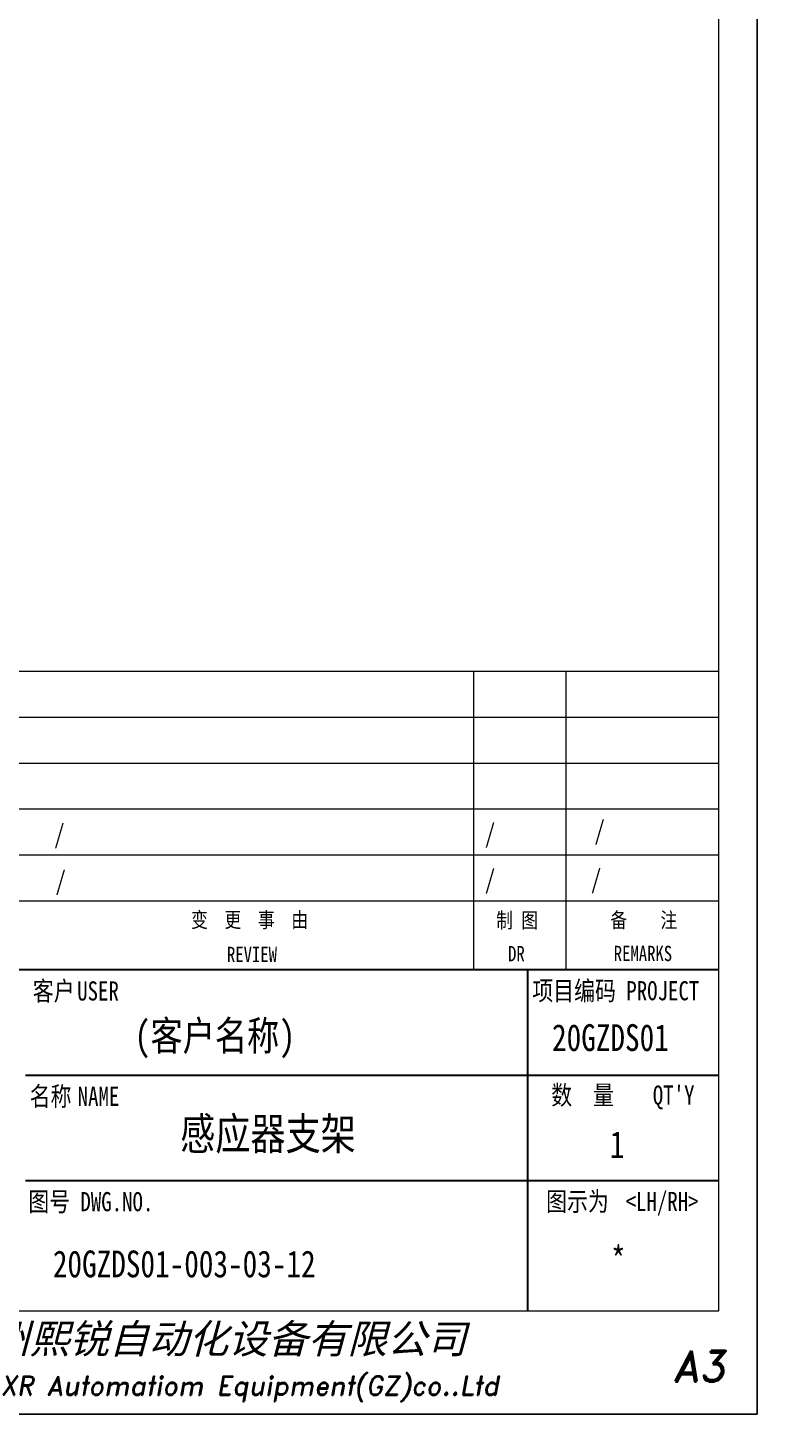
# Model space of a CAD drawing. Header units: inches. Extents: x 269 to 10986, y 1043 to 4337.
# Drawn here: x 10640 to 10735.2, y 3497.4 to 3678.3 of the extents above; entities that cross this region are included whole.
import ezdxf
from ezdxf.enums import TextEntityAlignment as Align

# ---------------------------------------------------------------- set-up
doc = ezdxf.new("R2010")
doc.units = ezdxf.units.IN
doc.header["$MEASUREMENT"] = 0
for name, color, linetype in [('图\\M+19E79\\M+195B6\\M+18E9A', 7, 'Continuous'), ('图号', 7, 'Continuous'), ('图名', 7, 'Continuous'), ('数量', 7, 'Continuous')]:
    doc.layers.add(name, color=color, linetype=linetype)
doc.layers.add('图框', color=7, linetype='Continuous', lineweight=18)
doc.layers.add('打印', color=7, linetype='Continuous', lineweight=15, plot=False)
doc.layers.add('打印-禁用', color=7, linetype='Continuous', lineweight=15, plot=False)
doc.styles.add('STYLE1', font='')
doc.styles.add('国标', font='simfang.ttf', dxfattribs={"width": 0.8})
doc.styles.add('标题\\M+18E9A', font='romand.shx', dxfattribs={"oblique": 10, "bigfont": 'bigfont.shx'})
doc.styles.get('STYLE1').set_extended_font_data('SimSun')

# ---------------------------------------------------------------- blocks, each defined once
blk = doc.blocks.new('GZDEH零件A3图框V01版')
at = {"layer": '图\\M+19E79\\M+195B6\\M+18E9A', "color": 7}
blk.add_line((3272.49, -1788.46), (3092.49, -1788.46), dxfattribs=at)
at = {"layer": '图\\M+19E79\\M+195B6\\M+18E9A', "color": 9}
for p, q in [((3272.49, -1788.46), (3092.49, -1788.46)), ((3247.49, -1788.46), (3247.49, -1832.96)), ((3181.99, -1802.21), (3272.49, -1802.21)), ((3181.99, -1815.96), (3272.49, -1815.96))]:
    blk.add_line(p, q, dxfattribs=at)
at = {"layer": '图框', "linetype": 'Continuous'}
for p, q in [((3272.49, -1832.96), (3272.49, -1554.46)), ((3157.49, -1749.46), (3272.49, -1749.46)), ((2882.49, -1832.96), (3272.49, -1832.96))]:
    blk.add_line(p, q, dxfattribs=at)
at = {"layer": '图框', "color": 9}
for p, q in [((3240.49, -1788.46), (3240.49, -1749.46)), ((3252.49, -1749.46), (3252.49, -1788.46)), ((3157.49, -1755.46), (3272.49, -1755.46)), ((3157.49, -1761.46), (3272.49, -1761.46)), ((3157.49, -1767.46), (3272.49, -1767.46)), ((3157.49, -1773.46), (3272.49, -1773.46)), ((3157.49, -1779.46), (3272.49, -1779.46))]:
    blk.add_line(p, q, dxfattribs=at)
at = {"layer": '打印-禁用', "linetype": 'Continuous'}
for p, q in [((3277.49, -1846.46), (3277.49, -1549.46)), ((2857.49, -1846.46), (3277.49, -1846.46))]:
    blk.add_line(p, q, dxfattribs=at)
at = {"layer": '图\\M+19E79\\M+195B6\\M+18E9A', "color": 9, "style": '国标', "width": 0.8}
for s, p in [('客户', (3185.68, -1792.46)), ('USER', (3191.46, -1792.46))]:
    blk.add_text(s, height=2.5, dxfattribs=at).set_placement(p, align=Align.CENTER)
for s, p in [('项目编码 PROJECT', (3248.13, -1792.43)), ('名称\u3000', (3182.54, -1806.21)), ('NAME', (3188.8, -1806.21)), ('数  量', (3250.61, -1806.05)), ("QT'Y ", (3263.86, -1806.05)), ('图号', (3182.36, -1819.96)), ('DWG.NO.', (3189.16, -1819.96)), ('图示为', (3249.94, -1819.93)), ('<LH/RH>', (3260.31, -1819.93))]:
    blk.add_text(s, height=2.5, dxfattribs=at).set_placement(p)
at = {"layer": '图\\M+19E79\\M+195B6\\M+18E9A', "color": 7, "lineweight": -3, "style": 'STYLE1', "oblique": 15}
blk.add_text('广州熙锐自动化设备有限公司 ', height=3.8, dxfattribs=at).set_placement((3172.16, -1838.51))
at = {"layer": '图\\M+19E79\\M+195B6\\M+18E9A', "color": 7, "style": '标题\\M+18E9A', "oblique": 10}
for s, height, p in [('A3', 4, (3269.91, -1840.2)), ('XR Automatiom Equipment(GZ)co..Ltd', 2.5, (3211.26, -1842.9))]:
    blk.add_text(s, height=height, dxfattribs=at).set_placement(p, align=Align.MIDDLE)
at = {"layer": '图框', "color": 9, "style": '国标', "width": 0.8}
for s, p in [('变  更  事  由', (3211.24, -1782.93)), ('REVIEW', (3211.55, -1787.45))]:
    blk.add_text(s, height=2, dxfattribs=at).set_placement(p, align=Align.CENTER)
for s, p in [('备    注', (3262.68, -1781.92)), ('制 图', (3246.15, -1781.95)), ('DR', (3246.06, -1786.34)), ('REMARKS', (3262.57, -1786.32))]:
    blk.add_text(s, height=2, dxfattribs=at).set_placement(p, align=Align.MIDDLE)
blk = doc.blocks.new('DEH A3')
at = {"layer": '图框'}
blk.add_blockref('GZDEH零件A3图框V01版', (-2857.49, 1846.46), dxfattribs=at)

msp = doc.modelspace()

# ---------------------------------------------------------------- linework, layer by layer
at = {"layer": '打印'}
msp.add_lwpolyline([(10315.176, 3794.354), (10735.176, 3794.354), (10735.176, 3497.354), (10315.176, 3497.354)], close=True, dxfattribs=at)

# ---------------------------------------------------------------- block references
at = {"layer": '图框'}
msp.add_blockref('DEH A3', (10315.176, 3497.354), dxfattribs=at)

# ---------------------------------------------------------------- texts
at = {"layer": '图\\M+19E79\\M+195B6\\M+18E9A', "color": 3, "style": '国标', "width": 0.8}
for s, height, p in [('/', 2.5, (10643.421, 3571.826)), ('/', 2.5, (10699.626, 3571.924)), ('/', 2.5, (10713.921, 3572.295)), ('/', 2.5, (10699.626, 3565.924)), ('/', 2.5, (10713.457, 3565.935)), ('/', 2.5, (10643.593, 3565.741)), ('    (客户名称)', 3.85, (10645.52, 3544.834)), ('20GZDS01', 3.5, (10708.393, 3544.763))]:
    msp.add_text(s, height=height, dxfattribs=at).set_placement(p)
msp.add_text('*', height=3.5, dxfattribs=at).set_placement((10717.047, 3515.77), align=Align.CENTER)
at = {"layer": '图号', "color": 3, "style": '国标', "width": 0.8}
msp.add_text('20GZDS01-003-03-12', height=3.5, dxfattribs=at).set_placement((10643.255, 3515.227))
at = {"layer": '图名', "color": 3, "style": '国标', "width": 0.8}
msp.add_text('感应器支架', height=4.2, dxfattribs=at).set_placement((10671.328, 3531.867), align=Align.CENTER)
at = {"layer": '数量', "color": 3, "style": '国标', "width": 0.8}
msp.add_text('1', height=3.5, dxfattribs=at).set_placement((10716.893, 3530.802), align=Align.CENTER)

doc.saveas('drawing.dxf')
